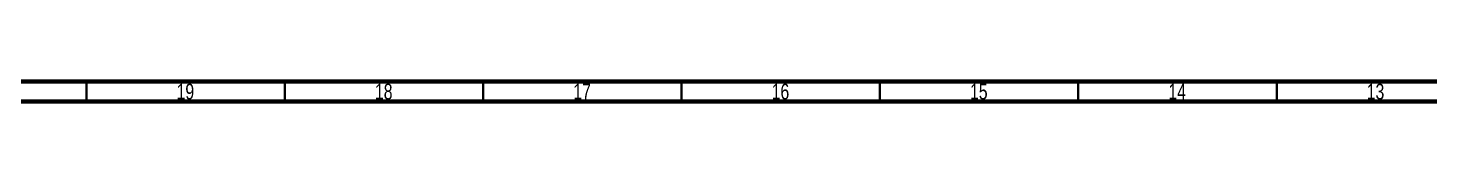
# Model space of a CAD drawing. Header units: millimetres. Extents: x -119 to 1184, y -69 to 836.
# Drawn here: x 234.8 to 588.1, y 5 to 10 of the extents above; entities that cross this region are included whole.
import ezdxf

# ---------------------------------------------------------------- set-up
doc = ezdxf.new("R2010")
doc.units = ezdxf.units.MM
doc.styles.add('SLDTEXTSTYLE0', font='TXT', dxfattribs={"width": 0.75})

msp = doc.modelspace()

# ---------------------------------------------------------------- linework, layer by layer
at = {"color": 7, "linetype": 'Continuous', "lineweight": 70}
for p, q in [((1179, 10), (20, 10)), ((1184, 5), (15, 5))]:
    msp.add_line(p, q, dxfattribs=at)
at = {"color": 7, "linetype": 'Continuous', "lineweight": 35}
for p, q in [((249.5, 10), (249.5, 5)), ((299.5, 10), (299.5, 5)), ((349.5, 10), (349.5, 5)), ((399.5, 10), (399.5, 5)), ((449.5, 10), (449.5, 5)), ((499.5, 10), (499.5, 5)), ((549.5, 10), (549.5, 5))]:
    msp.add_line(p, q, dxfattribs=at)

# ---------------------------------------------------------------- texts
at = {"color": 7, "linetype": 'Continuous', "lineweight": 0, "char_height": 3.969, "attachment_point": 2, "style": 'SLDTEXTSTYLE0'}
for s, insert in [('19', (274.42, 9.46)), ('18', (324.42, 9.46)), ('17', (374.42, 9.46)), ('16', (424.42, 9.46)), ('15', (474.42, 9.46)), ('14', (524.42, 9.46)), ('13', (574.42, 9.46))]:
    msp.add_mtext(s, dxfattribs=dict(at, insert=insert))

doc.saveas('drawing.dxf')
